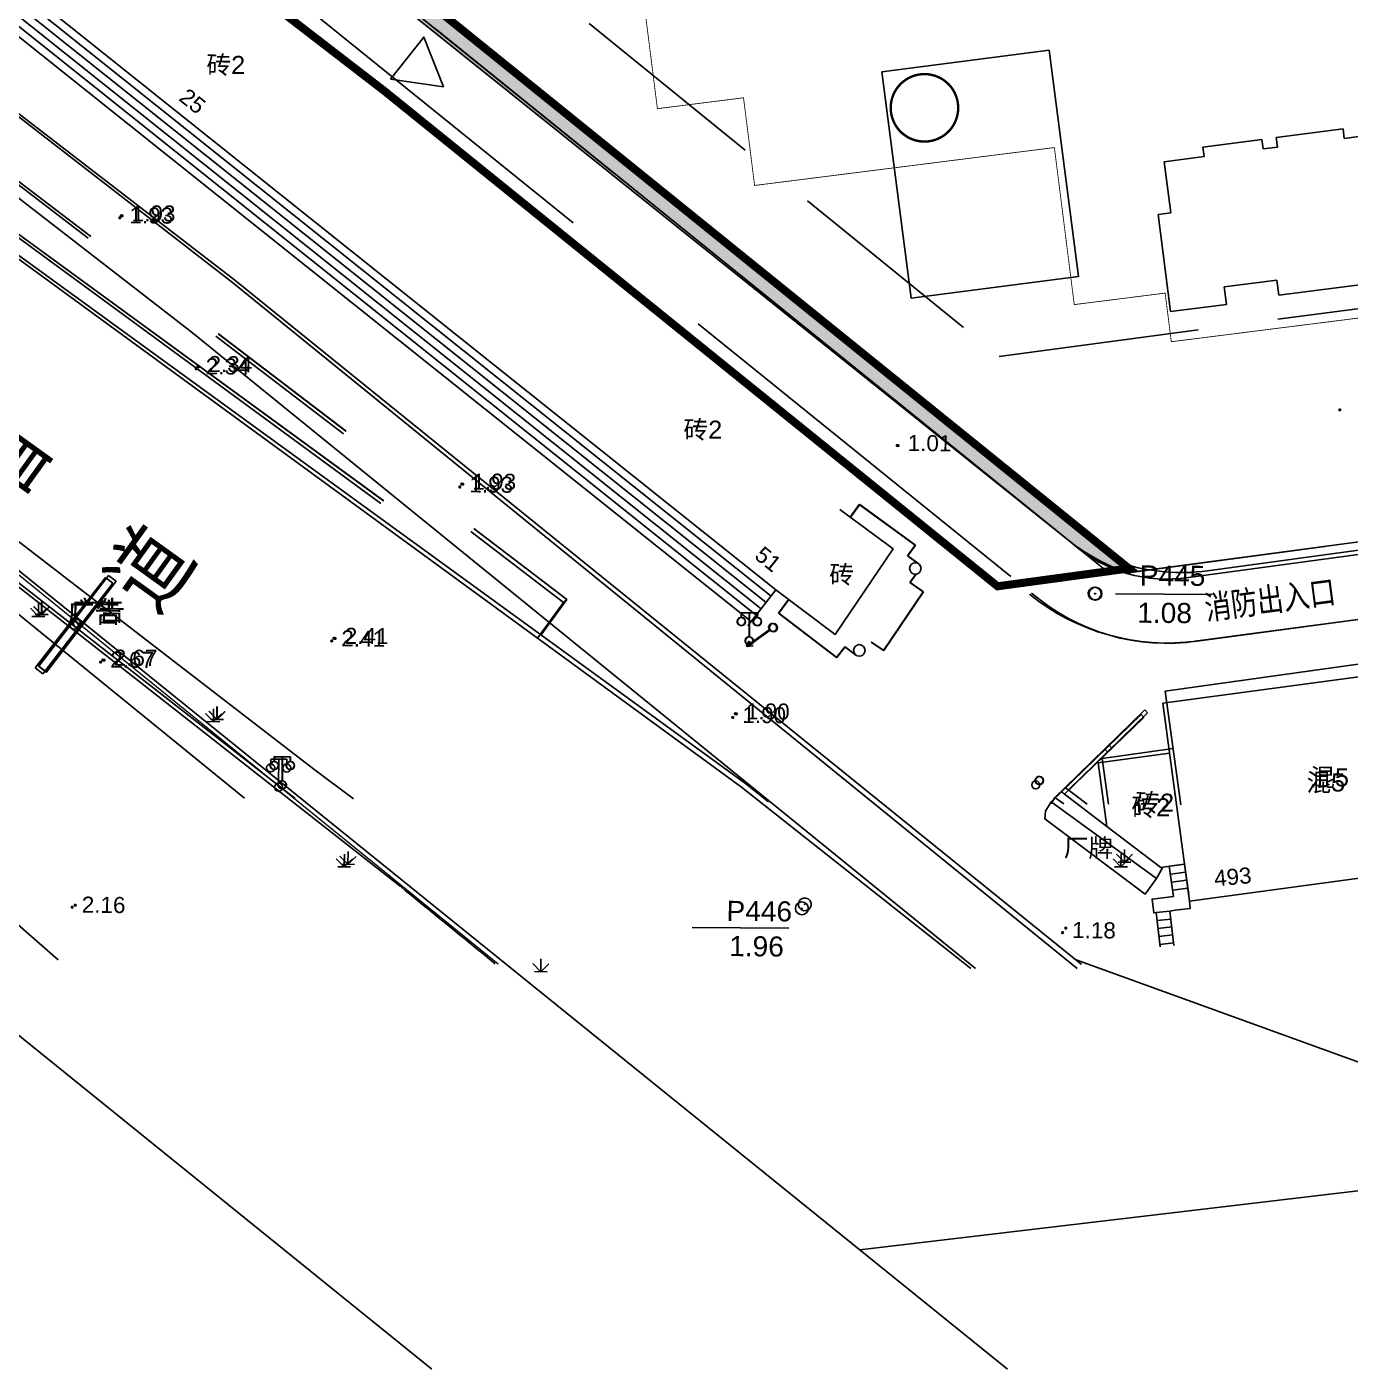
# Model space of a CAD drawing. Header units: millimetres. Extents: x 2463 to 59352, y -11079 to 11941.
# Drawn here: x 6241.7 to 6324, y 1619.9 to 1703.4 of the extents above; entities that cross this region are included whole.
import ezdxf
from ezdxf.enums import TextEntityAlignment as Align

# ---------------------------------------------------------------- set-up
doc = ezdxf.new("R2010")
doc.units = ezdxf.units.MM
doc.header["$LTSCALE"] = 10
for name, pattern in [('ACAD_ISO02W100', [15, 12, -3]), ('ACAD_ISO04W100', [30, 24, -3, 0, -3]), ('DASH', [0.35, 0.25, -0.1]), ('DASHDOT', [1, 0.5, -0.25, 0, -0.25]), ('X5', [3, 2, -1]), ('X6', [2, 1, -1])]:
    doc.linetypes.add(name, pattern=pattern)
for name, color, linetype in [('1：500地形', 8, 'Continuous'), ('DIM_IDEN', 3, 'Continuous'), ('RD-侧石线', 5, 'Continuous'), ('RD-红线', 7, 'Continuous'), ('TK', 4, 'Continuous'), ('地下车库轮廓线', 5, 'Continuous'), ('植被层', 3, 'Continuous'), ('消防道路', 30, 'Continuous'), ('用地', 7, 'Continuous'), ('路名', 7, 'Continuous'), ('道路', 4, 'Continuous')]:
    doc.layers.add(name, color=color, linetype=linetype)
doc.layers.add('RD-中线', color=7, linetype='DASHDOT', lineweight=0, true_color=0xfe0b0b)
doc.styles.add('-黑体', font='')
doc.styles.add('DIMST', font='', dxfattribs={"width": 0.8})
doc.styles.get("Standard").update_dxf_attribs({"font": 'arial.ttf'})
doc.styles.get('-黑体').set_extended_font_data('SimHei')
doc.styles.get('DIMST').set_extended_font_data('SimSun')
doc.linetypes.add('1137', pattern='A,0,-1e-09,[146,AAA.SHX,S=1,R=0,X=0,Y=0],-10', length=10.000000001)
doc.linetypes.add('FENCELINE1', pattern='A,6.35,-2.54,[133,ltypeshp.shx,S=2.54,R=0,X=-2.54,Y=0],-2.54,25.4', length=36.83)

# ---------------------------------------------------------------- blocks, each defined once
blk = doc.blocks.new('380501000')
for p, q in [((-1, 2.9), (-1, 3.5)), ((-1, 3.5), (1, 3.5)), ((0, 0.5), (0, 3.5)), ((1, 3.5), (1, 2.9))]:
    blk.add_line(p, q)
for centre in [(-1, 2.399999999999999), (1, 2.399999999999999), (0, 0)]:
    blk.add_circle(centre, 0.5)
blk = doc.blocks.new('720100000')
at = {"const_width": 0.2}
blk.add_lwpolyline([(-0.1, 0, 1), (0.1, 0, 1)], format="xyb", close=True, dxfattribs=at)
blk = doc.blocks.new('380409200')
at = {"linetype": 'Continuous'}
blk.add_circle((0, 0), 0.5, dxfattribs=at)
blk = doc.blocks.new('510201003')
at = {"linetype": 'Continuous'}
blk.add_line((0.5, 0), (4, 0), dxfattribs=at)
at = {"linetype": 'Continuous', "flags": 128}
blk.add_lwpolyline([(3.387748909760055, 0.35355), (4, 0), (3.387748909760055, -0.35355)], dxfattribs=at)
blk = doc.blocks.new('510301000')
at = {"linetype": 'Continuous'}
blk.add_circle((0, 0), 0.5, dxfattribs=at)
blk = doc.blocks.new('110103200')
blk.add_circle((0, 0), 0.8)
blk.add_point((0, 0))
blk = doc.blocks.new('820200002')
for p, q in [((-1, 1), (0, 0)), ((-0.8, 0), (0.8, 0)), ((0, 0), (0, 1.6)), ((0, 0), (1, 1))]:
    blk.add_line(p, q)

msp = doc.modelspace()

# ---------------------------------------------------------------- hatches: boundary and pattern name
at = {"layer": '植被层'}
h = msp.add_hatch(dxfattribs=at)
h.set_pattern_fill('草坪或沼泽', color=256, scale=0.5, angle=-0.148153735752361)
h.set_pattern_definition([(359.8518462642477, (-494927.7248257527, -3415132.240320678), (2.606714303710045, 2.593268312156198), [0.39, -0.078, 0.104, -0.078, 0.39, -1.56]), (359.8518462642477, (-494927.8546236282, -3415132.161984789), (2.606714303710045, 2.593268312156198), [0.26, -0.195, 0.39, -0.195, 0.26, -1.3]), (359.8518462642477, (-494926.9419374721, -3415131.124341314), (2.606714303710045, 2.593268312156198), [0.325, -0.13, 0.325, -1.82]), (359.8518462642477, (-494928.2405885269, -3415130.600981554), (2.606714303710045, 2.593268312156198), [0.13, -0.26, 0.13, -2.08]), (89.85184626424763, (-494927.9805893961, -3415130.601653854), (-2.593268312156198, 2.606714303710045), [0.234, -2.366]), (89.85184626424763, (-494927.2046258012, -3415132.163665538), (-2.593268312156198, 2.606714303710045), [0.26, -2.34]), (89.85184626424763, (-494926.5519387759, -3415131.125349763), (-2.593268312156198, 2.606714303710045), [0.26, -2.34]), (44.85184626424764, (-494926.8666941611, -3415132.19053944), (0.006722995772955593, 2.599991306398672), [0.26, -3.41695525]), (134.8518462642477, (-494927.5426919012, -3415132.188791461), (-2.599991306398672, 0.006722995772955816), [0.26, -3.41695525]), (63.28679508424764, (-494926.9446602854, -3415132.177337794), (0.006722998138063888, 2.599991305020362), [0.2599999999999998, -5.553776499999997]), (75.81560279424764, (-494927.0746262358, -3415132.164001687), (0.006722995870009397, 2.599991307543387), [0.26, -10.4600745]), (75.81560279424764, (-494926.4219392106, -3415131.125685913), (0.006722995870009397, 2.599991307543387), [0.208, -10.5120745]), (75.81560279424764, (-494927.92858957, -3415130.601788314), (0.006722995870009397, 2.599991307543387), [0.182, -10.5380745]), (103.8880897342476, (-494927.3346253666, -3415132.163329388), (0.006722971412663187, 2.599991301543218), [0.26, -10.4600745]), (103.8880897342476, (-494926.6819383414, -3415131.125013614), (0.006722971412663187, 2.599991301543218), [0.208, -10.5120745]), (103.8880897342476, (-494928.0325892223, -3415130.601519394), (0.006722971412663187, 2.599991301543218), [0.182, -10.5380745]), (116.4168974642477, (-494927.464658547, -3415132.175993195), (0.006722952192055247, 2.59999128501449), [0.2599999999999998, -5.553773499999997])])
edge = h.paths.add_edge_path()
edge.add_line((6310.238830040415, 1669.674988874589), (6267.627222779762, 1704.100416675099))
edge.add_line((6267.627222779762, 1704.100416675099), (6257.4774680071, 1711.920713875332))
edge.add_line((6257.4774680071, 1711.920713875332), (6253.737220634912, 1741.056289228965))
edge.add_line((6253.737220634912, 1741.056289228965), (6319.152114914295, 1749.487946103216))
edge.add_line((6319.152114914295, 1749.487946103216), (6317.966936390005, 1757.418873499968))
edge.add_arc((6312.649011916512, 1763.887866954674), 8.374257998342467, 282.9763319389739, 309.4223815205824, ccw=False)
edge.add_line((6314.529439297885, 1755.727463172638), (6314.821324639752, 1753.774297479429))
edge.add_line((6314.821324639752, 1753.774297479429), (6312.01530358536, 1753.354959572089))
edge.add_line((6312.01530358536, 1753.354959572089), (6312.459205710418, 1749.633535342646))
edge.add_line((6312.459205710418, 1749.633535342646), (6262.968681926404, 1743.254451786988))
edge.add_line((6262.968681926404, 1743.254451786988), (6262.617128814834, 1745.981888387241))
edge.add_line((6262.617128814834, 1745.981888387241), (6254.137503498672, 1744.705574869067))
edge.add_arc((6261.431331724832, 1739.539020644856), 8.938300327492476, 144.688302373438, 187.3893284407447)
edge.add_line((6252.567262785133, 1738.389457868767), (6255.503500039429, 1715.516916759667))
edge.add_arc((6264.430244874124, 1716.662877788656), 9.000000001317122, 187.315272747726, 232.3860630977999)
edge.add_line((6258.937204077463, 1709.533606940304), (6306.752165066924, 1671.206607143749))
edge.add_arc((6314.502315503052, 1681.68807441637), 13.03556626961917, 233.5202360409577, 248.0950434526585)
edge.add_line((6309.639162259789, 1669.593624098115), (6310.238830277611, 1669.67498839682))
edge.add_arc((6310.238829491633, 1669.674988304154), 7.914218759694485e-07, 6.724115515914121, 46.10835091058675)

# ---------------------------------------------------------------- linework, layer by layer
at = {"color": 251, "linetype": 'DASH', "ltscale": 5}
for p, q in [((6263.071109349346, 1714.617744581197), (6302.162378171082, 1682.871342955046)), ((6302.162378171082, 1682.871342955046), (6382.304978793285, 1693.537162921746)), ((6310.03553676195, 1669.392606243846), (6387.075932904876, 1679.645567522739)), ((6310.035597912532, 1669.392189805285), (6387.075994055516, 1679.645151084644))]:
    msp.add_line(p, q, dxfattribs=at)
at = {"linetype": 'FENCELINE1', "ltscale": 9e-05, "elevation": 1.249999999999999}
msp.add_lwpolyline([(6318.190066831916, 1755.741335583274), (6319.152115743231, 1749.487946209852), (6253.737220634912, 1741.056289228965), (6257.4774680071, 1711.920713875332), (6267.627222779762, 1704.100416675099), (6288.933026410088, 1686.887702774611), (6310.239119606706, 1669.675028163829), (6310.541484354968, 1669.459515958913), (6385.091630059907, 1679.395552559645)], dxfattribs=at)
msp.add_lwpolyline([(6264.297753764929, 1700.132503006031), (6267.588062232391, 1699.649729274102), (6266.361002305612, 1702.740606667363)], close=True)
at = {"layer": '1：500地形', "color": 251, "linetype": 'Continuous'}
for p, q in [((6161.292571265165, 1731.136652198509), (6264.890657051206, 1649.905526942928)), ((6310.999185890514, 1660.588271912076), (6311.17313221071, 1660.408709569258)), ((6308.755533388148, 1658.414793081005), (6308.929479767949, 1658.235230738186)), ((6312.747276846467, 1651.14302584611), (6313.697142183171, 1651.272057516389)), ((6313.003122432072, 1649.25962417096), (6312.747276846467, 1651.14302584611)), ((6312.814579859232, 1650.647576093097), (6313.764445197159, 1650.776608239748)), ((6313.697142183171, 1651.272057516389), (6313.952987828381, 1649.388655840774)), ((6312.88188287322, 1650.152126816456), (6313.831748209925, 1650.28115848627)), ((6312.949185886044, 1649.656677063444), (6313.899051222748, 1649.785708733258)), ((6311.926658051178, 1648.259829871246), (6312.781650219551, 1648.359671606106)), ((6312.176142971935, 1646.123376303707), (6311.926658051178, 1648.259829871246)), ((6312.781650219551, 1648.359671606106), (6313.031135140251, 1646.223218038102)), ((6283.072190904904, 1647.342871094012), (6289.071917468538, 1647.28558893025)), ((6311.984651621637, 1647.763204464112), (6312.83964379001, 1647.863046198507)), ((6312.042645192154, 1647.266579056513), (6312.897637360469, 1647.366420790908)), ((6312.10063870295, 1646.76995364938), (6312.955630872546, 1646.869795860612)), ((6312.158632273467, 1646.273328242247), (6313.013624443063, 1646.373170453478))]:
    msp.add_line(p, q, dxfattribs=at)
at = {"layer": '1：500地形', "color": 8, "linetype": 'Continuous'}
for p, q in [((6214.604669621303, 1726.532415942178), (6287.967374890724, 1667.951762104296)), ((6214.914873935197, 1726.924555309937), (6288.274592093165, 1668.346286702325)), ((6213.984260993459, 1725.748137207125), (6287.352940485727, 1667.162712908705)), ((6214.294465307294, 1726.140276574419), (6287.660157688168, 1667.557237507199)), ((6213.363852365614, 1724.963858471607), (6286.738506080672, 1666.373663713579)), ((6213.674056679449, 1725.355997839366), (6287.045723283112, 1666.768188311142)), ((6288.274592093165, 1668.346286702325), (6286.532482951852, 1666.109091315308)), ((6309.409347118899, 1668.094409750664), (6315.409200261203, 1668.052430332527)), ((6311.224870171836, 1660.87353057636), (6311.399273933932, 1660.694412381277)), ((6308.986768506615, 1658.694336272665), (6309.16117226871, 1658.515218077117))]:
    msp.add_line(p, q, dxfattribs=at)
at = {"layer": '1：500地形', "color": 251, "linetype": 'X6', "flags": 128}
msp.add_lwpolyline([(6273.441471395347, 1665.343125802354), (6275.060094760005, 1667.558700614032), (6208.138761180891, 1718.853937267681), (6208.988732819535, 1719.847186103352), (6177.039324525193, 1743.151168820803), (6172.313492752526, 1739.630182410945)], dxfattribs=at)
at = {"layer": '1：500地形', "color": 8, "linetype": 'X6', "flags": 128}
msp.add_lwpolyline([(6273.655150456909, 1665.532576915231), (6275.268117683738, 1667.752272867952), (6208.216171823182, 1718.876657816005), (6209.063607379359, 1719.872071522643), (6177.054865574961, 1743.094490433932), (6172.33802952603, 1739.561462215968)], dxfattribs=at)
at = {"layer": '1：500地形', "color": 8, "linetype": 'X6', "extrusion": (-0.02249646185367215, 0.003258727077910039, 0.9997416115686583), "elevation": -133.7636578708461, "flags": 128}
msp.add_lwpolyline([(-2547.712991374648, 5968.56386646647), (-2550.140993869938, 5969.84195773056), (-2591.124746850719, 5896.153436428838), (-2592.231366720903, 5896.849416264377), (-2610.625147874189, 5861.842144063919), (-2606.45240914124, 5857.680523926042)], dxfattribs=at)
at = {"layer": '1：500地形', "color": 251, "linetype": 'Continuous', "flags": 128}
for points in [[(6168.552284962296, 1741.617907199898), (6171.254064461829, 1739.487015872617), (6187.666988212588, 1727.459773466346), (6205.467134432491, 1714.611249952932), (6226.10916371082, 1699.851507217512), (6235.616960504705, 1692.976423015241), (6286.133921028379, 1656.070455074199), (6300.401804342839, 1644.784547683206)], [(6331.624073531801, 1663.893863787298), (6332.639365955753, 1656.942506703903), (6329.921859478027, 1656.545596784801), (6330.698709314021, 1651.226773947366), (6314.008498849029, 1648.980013125465), (6312.335804071483, 1661.293517788761), (6331.624073531801, 1663.893863787298)], [(6243.620610329994, 1645.326663319376), (6234.757770052618, 1653.052806257159), (6222.618833868388, 1663.487172266357)], [(6310.999185890514, 1660.588271912076), (6306.033561582824, 1655.777955159434)], [(6311.17313221071, 1660.408709569258), (6306.234905112333, 1655.624932914396)], [(6312.759507138779, 1658.17443748273), (6308.329273759186, 1657.572624079306), (6308.864622896277, 1653.62633323798), (6312.225391046524, 1651.072131871135), (6313.697142183171, 1651.272057516389)], [(6306.033561582824, 1655.777955159434), (6305.390054663849, 1655.154574596678), (6311.942863907347, 1650.389798062743), (6312.338564726613, 1651.087505289708)], [(6308.864622896277, 1653.62633323798), (6306.033561582824, 1655.777955159434)], [(6305.390054663849, 1655.154574596678), (6305.036533251552, 1654.577923506853), (6305.005865959831, 1654.08919397032), (6311.250756830939, 1649.417525812407), (6311.942863907347, 1650.389798062743)], [(6311.926658051178, 1648.259829871246), (6311.784363236542, 1648.243213294429), (6311.677521621956, 1649.098272140958), (6313.003122432072, 1649.25962417096)], [(6313.107764448303, 1648.404334499855), (6314.045137602518, 1648.509477379155), (6314.008498849029, 1648.980013125465)], [(6313.107764448303, 1648.404334499855), (6312.781650219551, 1648.359671606106)]]:
    msp.add_lwpolyline(points, dxfattribs=at)
at = {"layer": '1：500地形', "color": 8, "linetype": 'Continuous', "flags": 128}
for points in [[(6168.571764241295, 1741.539587381185), (6171.278969837616, 1739.415594241471), (6187.722516035634, 1727.430252467171), (6205.555374860794, 1714.627170255297), (6226.234982146505, 1699.920123968162), (6235.760283106212, 1693.069311853387), (6286.371209008999, 1656.292308817972), (6287.81803646256, 1655.153854131588)], [(6147.510601068296, 1741.179202565812), (6161.338806866757, 1731.03985033732), (6258.365809698445, 1655.359923732822)], [(6255.215226330243, 1655.381967548636), (6232.156755081351, 1674.140060870332), (6211.300935688343, 1690.818388287798), (6193.287415471599, 1705.099770692997), (6160.878217337218, 1730.430972041917), (6161.799396396238, 1731.648728633189), (6195.056195601677, 1706.491429361869), (6211.382288284456, 1694.012897288781), (6231.420622798296, 1678.840326316544), (6259.520749949939, 1657.17819160957), (6262.001333238413, 1655.33448691655)], [(6288.274592093165, 1668.346286702325), (6291.963295751282, 1665.575410609023), (6295.576618882218, 1670.897260001284), (6292.250306884207, 1673.34208260838)], [(6313.474479981147, 1654.974342642707), (6312.496074220837, 1662.041665100382), (6331.767347322924, 1664.728898068779), (6332.87427846945, 1657.282971098908), (6330.157793181048, 1656.879131229483), (6330.45863020883, 1654.855508942977)], [(6311.224870171836, 1660.87353057636), (6306.27153087847, 1656.050564335548)], [(6311.399273933932, 1660.694412381277), (6306.473264032948, 1655.898056217358)], [(6312.991342244235, 1658.464193496276), (6308.562658245182, 1657.851082949788), (6308.956017318853, 1655.005957155377)], [(6306.27153087847, 1656.050564335548), (6305.629616008637, 1655.425544815958), (6306.182936336643, 1655.02535968449)], [(6307.64113652686, 1655.015157035441), (6306.27153087847, 1656.050564335548)], [(6305.629616008637, 1655.425544815958), (6305.389066664766, 1655.030914184992)]]:
    msp.add_lwpolyline(points, dxfattribs=at)
at = {"layer": '1：500地形', "color": 8, "linetype": '1137', "extrusion": (-0.02249646185367215, 0.003258727077910039, 0.9997416115686583), "elevation": -133.7636578708463, "flags": 128}
msp.add_lwpolyline([(-2569.869159638751, 5928.764307074691), (-2554.578422838152, 5957.688913003111)], dxfattribs=at)
at = {"layer": '1：500地形', "color": 8, "linetype": '1137', "flags": 128}
msp.add_lwpolyline([(6237.442997566572, 1693.165540979599), (6263.876754778585, 1673.88612346666)], dxfattribs=at)
at = {"layer": '1：500地形', "color": 251, "linetype": '1137', "flags": 128}
msp.add_lwpolyline([(6237.299914924226, 1693.068360275012), (6263.684413485202, 1673.721585162804)], dxfattribs=at)
at = {"layer": '1：500地形', "color": 8, "linetype": 'X5', "extrusion": (-0.02249646185367215, 0.003258727077910039, 0.9997416115686583), "flags": 128}
for points, elevation in [([(-2557.722682088577, 5986.569122040361), (-2558.585890393291, 5987.029517321883), (-2556.587122676114, 5990.825709573529), (-2555.861730967206, 5990.443776986026), (-2555.461654280423, 5991.203629172461)], -133.7636578708428), ([(-2550.220029927495, 5988.98921211081), (-2549.823950331706, 5989.822037394886), (-2553.790000703953, 5991.734827097564), (-2554.24416708967, 5990.82536027929), (-2554.815513689327, 5991.130747482998)], -133.7636578708442), ([(-2552.106503052295, 5983.519479146841), (-2551.176331115724, 5983.010841008315), (-2548.962526484522, 5986.990082777404), (-2549.700395073074, 5987.400587339327), (-2549.290487961037, 5988.137382030621)], -133.7636578708459)]:
    msp.add_lwpolyline(points, dxfattribs=dict(at, elevation=elevation))
at = {"layer": '1：500地形', "color": 8, "linetype": 'X5', "flags": 128}
for points in [[(6292.909410056747, 1672.85764508823), (6293.488799075336, 1673.645934854989), (6296.959236270837, 1671.123591962159), (6296.477256829474, 1670.460446841904), (6297.171905339435, 1669.955570472293)], [(6294.228923840537, 1665.085546994471), (6294.996364705063, 1664.574165024218), (6297.457968498495, 1668.225031601154), (6296.62300506505, 1668.804887674172), (6297.007145919402, 1669.326552398858)], [(6289.086134006708, 1667.736673598532), (6288.449400559564, 1666.889027973992), (6292.070168851149, 1664.127627427579), (6292.582213819232, 1664.799024478887), (6293.252633715952, 1664.287724743486)]]:
    msp.add_lwpolyline(points, dxfattribs=at)
at = {"layer": '1：500地形', "color": 251, "linetype": 'X5', "flags": 128}
msp.add_lwpolyline([(6242.195794232279, 1663.482207460684), (6246.553825104815, 1669.120858369284), (6247.025388399403, 1668.756393740774), (6242.667357528089, 1663.117743309476)], close=True, dxfattribs=at)
at = {"layer": '1：500地形', "color": 8, "linetype": 'X5', "extrusion": (-0.02249646185367215, 0.003258727077910039, 0.9997416115686583), "elevation": -133.7636578708405, "flags": 128}
msp.add_lwpolyline([(-2541.313754034587, 5937.923939565931), (-2547.527845954152, 5941.412761375352), (-2547.236073960806, 5941.932449134942), (-2541.021982040764, 5938.443627325472)], close=True, dxfattribs=at)
at = {"layer": '1：500地形', "color": 8, "linetype": 'X5', "flags": 128}
msp.add_lwpolyline([(6242.414321233608, 1663.59197173955), (6246.75795640363, 1669.24171947863), (6247.230447763899, 1668.878458996658), (6242.886812593993, 1663.228711257578)], close=True, dxfattribs=at)
at = {"layer": '1：500地形', "color": 8, "linetype": 'Continuous'}
for centre in [(6296.946371479165, 1669.678557965328, 1.459999999999999), (6293.462170529559, 1664.57702696452, 1.749)]:
    msp.add_circle(centre, 0.3572134535018638, dxfattribs=at)
at = {"layer": '1：500地形', "color": 251, "linetype": 'Continuous'}
msp.add_arc((1931.81103529953, -3661.874593084789), 6854.968056137041, 50.73042877475722, 50.79469682845343, dxfattribs=at)
at = {"layer": 'DIM_IDEN', "color": 251, "const_width": 0.15}
msp.add_lwpolyline([(6299.614660773166, 1698.318949963321, 1), (6295.414852171643, 1698.359047097043, 1)], format="xyb", close=True, dxfattribs=at)
at = {"layer": 'RD-中线', "color": 0, "linetype": 'ByBlock', "ltscale": 0.09}
msp.add_line((6240.478218555947, 1669.842802483477), (6270.988067584609, 1645.065373890457), dxfattribs=at)
at = {"layer": 'RD-中线', "color": 7, "linetype": 'ACAD_ISO04W100', "lineweight": -3, "ltscale": 2, "flags": 128}
for points in [[(6095.082381622431, 1782.118154143338), (6240.673564673956, 1669.941677805391), (6302.674209238643, 1619.852182343491)], [(6516.079881622371, 1644.712316496652), (6486.623252873515, 1650.13718360372), (6293.485366759445, 1627.275725871214)]]:
    msp.add_lwpolyline(points, dxfattribs=at)
at = {"layer": 'RD-侧石线', "color": 0, "linetype": 'ByBlock', "ltscale": 0.09}
for p, q in [((6117.099369763253, 1788.808092760277), (6251.975345812478, 1684.338025817537)), ((6251.975345812478, 1684.338025817537), (6300.683087738436, 1644.781862447393))]:
    msp.add_line(p, q, dxfattribs=at)
at = {"layer": 'RD-红线', "color": 251, "linetype": 'ByBlock'}
for p, q in [((6117.147321063765, 1793.830515161977), (6254.461211167772, 1687.472128521074)), ((6254.461211167772, 1687.472128521074), (6307.014581068333, 1644.792882624437))]:
    msp.add_line(p, q, dxfattribs=at)
at = {"layer": 'RD-红线'}
msp.add_lwpolyline([(6095.082381622373, 1810.522110730764), (6254.611505617593, 1687.606597387121), (6307.273520920748, 1645.061656200682), (6306.953446319067, 1645.320240211096), (6326.525127276518, 1638.235452398547), (6329.652781660059, 1638.605668412876), (6466.937623961801, 1654.855880542547), (6469.08364808545, 1655.109902375732), (6480.10959496032, 1667.180990781524), (6480.168760211413, 1669.341186630429), (6482.717422331423, 1762.395964802598, 0.01922816686001521), (6482.553167865351, 1777.233690449391), (6478.674665673376, 1855.48969294306)], format="xyb", dxfattribs=at)
msp.add_lwpolyline([(6095.082381622547, 1753.714197555912), (6226.735623730086, 1652.276758223661), (6266.870677712754, 1619.852182343491)], dxfattribs=at)
at = {"layer": '地下车库轮廓线', "color": 251, "linetype": 'DASH', "ltscale": 5, "const_width": 0.05}
msp.add_lwpolyline([(6325.96777304201, 1685.440739624557), (6312.872108875805, 1683.784363677614), (6312.489385706986, 1686.810255756491), (6306.83439160415, 1686.09499648668), (6305.598383891136, 1695.867139884625), (6286.946983163334, 1693.508059236576), (6286.256826359635, 1698.964585898333), (6280.89955676257, 1698.286983784177), (6278.490335833254, 1717.334804419783), (6274.323534186611, 1716.807775772997), (6274.122708460231, 1718.395547264145), (6267.376457260661, 1717.542262540554), (6266.159349004827, 1727.165593391639), (6265.365595362238, 1727.065210882929), (6263.859800078413, 1738.970354627707), (6323.782384344233, 1746.549528231268), (6320.757980111493, 1770.459006519412), (6326.016350928085, 1771.124099867307)], dxfattribs=at)
at = {"layer": '植被层'}
msp.add_lwpolyline([(6310.238830040415, 1669.674988874589), (6267.627222779762, 1704.100416675099), (6257.4774680071, 1711.920713875332), (6253.737220634912, 1741.056289228965), (6319.152114914295, 1749.487946103216), (6317.966936390005, 1757.418873499968, -0.1159075715362104), (6314.529439297885, 1755.727463172638), (6314.821324639752, 1753.774297479429), (6312.01530358536, 1753.354959572089), (6312.459205710418, 1749.633535342646), (6262.968681926404, 1743.254451786988), (6262.617128814834, 1745.981888387241), (6254.137503498672, 1744.705574869067, 0.1885047243422807), (6252.567262785133, 1738.389457868767), (6255.503500039429, 1715.516916759667, 0.1992334895236228), (6258.937204077463, 1709.533606940304), (6306.752165066924, 1671.206607143749, 0.06368046449625227), (6309.639162259789, 1669.593624098115), (6310.238830277611, 1669.67498839682, 0.173568699994878)], format="xyb", close=True, dxfattribs=at)
at = {"layer": '消防道路', "color": 251, "linetype": 'DASH', "ltscale": 10}
msp.add_line((6314.474391457656, 1665.157623524201), (6389.342050157053, 1675.250897802767), dxfattribs=at)
at = {"layer": '消防道路', "linetype": 'DASH', "ltscale": 10}
for points in [[(6322.522941242993, 1785.249562749994), (6324.287631537505, 1771.291837842558, -0.4135036316503539), (6313.052191024328, 1756.767878028453), (6260.152476635851, 1749.949366046005, 0.4140634094825423), (6252.376269255214, 1739.877248869632), (6255.459841525795, 1715.857005474512, 0.1932515749096491), (6258.73075755223, 1710.002137944923), (6306.752165066924, 1671.206607143749, 0.2213805043858709), (6313.939966686974, 1669.121761480235), (6388.807625326708, 1679.215035758802)], [(6318.554532644544, 1784.747832547762), (6320.319222939057, 1770.790107640327, -0.4135036316535867), (6312.540841045296, 1760.735058538505), (6259.641126656819, 1753.916546556056, 0.4140634094798531), (6248.408827107081, 1739.367932856903), (6251.492399377605, 1715.347689461783, 0.1932515749097169), (6256.217055860239, 1706.890658585709), (6304.184104380636, 1668.139043324516, 0.2188007322960538), (6314.509310847878, 1665.16233112326), (6389.342050109381, 1675.250897750147)]]:
    msp.add_lwpolyline(points, format="xyb", dxfattribs=at)
at = {"layer": '消防道路', "color": 7, "linetype": 'ACAD_ISO02W100'}
msp.add_lwpolyline([(6294.869373412252, 1700.584667594527), (6296.687193300548, 1686.501502788049), (6307.100801073511, 1687.845665383507), (6305.282981192549, 1701.928830185794)], close=True, dxfattribs=at)
msp.add_lwpolyline([(6325.899856569218, 1687.499604270217), (6319.552526946676, 1686.680210157652), (6319.430898138819, 1687.622391897143), (6316.158056300921, 1687.199891810194), (6316.298889663276, 1686.108944532351), (6312.827693779518, 1685.660838376154), (6312.046708764656, 1691.710636919253), (6312.840124970275, 1691.813061183208), (6312.430427911955, 1694.98672599474), (6314.909878047913, 1695.30661198672), (6314.833059852275, 1695.901674139202), (6318.502585285665, 1696.375576191005), (6318.579403481244, 1695.780514038988), (6319.471996709735, 1695.895741335937), (6319.395084139573, 1696.490791310911), (6323.560638076715, 1697.028341041767), (6323.637431768731, 1696.433468723559), (6324.530024997281, 1696.548696020973)], dxfattribs=at)
at = {"layer": '消防道路', "color": 8, "linetype": 'DASH', "ltscale": 10}
msp.add_lwpolyline([(6309.84968338159, 1669.989176331908, 0.1116410067396496), (6315.122375206005, 1669.528246102744), (6389.172530903337, 1679.598601736483)], format="xyb", dxfattribs=at)
at = {"layer": '消防道路', "color": 251, "linetype": 'DASH', "ltscale": 10}
msp.add_arc((6312.643986578596, 1678.734795810078), 13.69999999998703, 231.1262799015885, 277.6780101240274, dxfattribs=at)
at = {"layer": '用地', "color": 1, "linetype": 'ACAD_ISO04W100', "ltscale": 0.02, "const_width": 0.5, "flags": 128}
msp.add_lwpolyline([(6312.073712289422, 1796.854872548842), (6259.735341947266, 1784.722715391666), (6227.866340475362, 1771.13890558377), (6209.217897702563, 1758.928784521651), (6199.35656665484, 1749.127960686927), (6263.910431284314, 1699.389772952889), (6302.064149003099, 1668.565822902956), (6310.238830040415, 1669.674988874589), (6267.627222779762, 1704.100416675099), (6257.4774680071, 1711.920713875332), (6253.737220634912, 1741.056289228965), (6319.152115743231, 1749.487946209852)], close=True, dxfattribs=at)
at = {"layer": '道路'}
for p, q in [((6263.910500116735, 1699.389719918259), (6254.997388008082, 1706.257194793672)), ((6308.87677118942, 1669.490180522558), (6267.088404690412, 1703.250162653514)), ((6302.064496283101, 1668.565870022756), (6263.910431284314, 1699.389772952889))]:
    msp.add_line(p, q, dxfattribs=at)
msp.add_arc((6261.432575883549, 1696.249334094935), 9, 51.06595159001587, 52.38606309850819, dxfattribs=at)

# ---------------------------------------------------------------- block references
at = {"layer": '1：500地形', "color": 251, "linetype": 'Continuous', "xscale": 0.4999999999999997, "yscale": 0.4999999999999997, "zscale": 0.4999999999999997, "rotation": 359.4529881682059}
for name, p in [('720100000', (6247.453095459236, 1691.493477205635, 1.929999999999998)), ('720100000', (6252.200929486631, 1682.099432249908, 2.339999999999995)), ('720100000', (6268.603424130795, 1674.746669960097, 1.929999999999998)), ('820200002', (6242.384038519844, 1666.692192575318)), ('380409200', (6244.607185156465, 1666.142370522377, 2.609999999999995)), ('720100000', (6260.637040550328, 1665.165336091426, 2.41)), ('720100000', (6246.257424881363, 1663.848140576743, 2.669999999999997)), ('820200002', (6253.278334123346, 1660.144899904151)), ('720100000', (6285.58699174211, 1660.405570627545, 1.9)), ('380501000', (6257.326532021661, 1656.062479089369)), ('380409200', (6304.440084585834, 1656.209692129754)), ('820200002', (6261.414404079698, 1651.104642338008)), ('820200002', (6309.742229744357, 1651.111750761402)), ('720100000', (6244.487328404824, 1648.595802573842, 2.16)), ('720100000', (6306.104701984064, 1647.016204364021, 1.179999999999998))]:
    msp.add_blockref(name, p, dxfattribs=at)
at = {"layer": '1：500地形', "color": 8, "linetype": 'Continuous', "extrusion": (-0.02249646185367215, 0.003258727077910039, 0.9997416115686583), "yscale": 0.5000000000001075, "zscale": 0.4999999999999977}
for name, p, xscale, rotation in [('720100000', (-2569.792306413667, 5939.03861601081, -131.8336578708434), 0.4999999999983986, 97.84143009071664), ('720100000', (-2561.191391527329, 5945.106092515094, -131.4236578708428), 0.4999999999983986, 97.84143009071664), ('720100000', (-2568.70313560015, 6015.801149529509, -132.7036578708432), 0.4999999999983986, 97.84143009071664), ('720100000', (-2562.563947580129, 5988.860907783598, -132.7536578708419), 0.4999999999983986, 97.84143009071664), ('720100000', (-2556.310143430345, 5962.405756099018, -131.8336578708413), 0.4999999999983986, 97.84143009071664), ('820200002', (-2544.516859740254, 5937.641886280036, -133.7636578708423), 0.4999999999983986, 97.84143009071664), ('380409200', (-2544.297239929403, 5939.921459190571, -131.1536578708423), 0.4999999999983986, 97.84143009071664), ('380501000', (-2549.211330303544, 5981.452357191845, -133.7636578708423), 0.4999999999983986, 97.84143009071664), ('510201003', (-2550.242351907029, 5982.818466796831, -132.2286578708452), 0.4999999998641416, 314.0255147358133), ('510301000', (-2550.242351907029, 5982.818466796831, -132.2286578708452), 0.4999999999983986, 97.84143009071664), ('720100000', (-2545.669148783591, 5955.922356836716, -131.3536578708448), 0.4999999999983986, 97.84143009071664), ('720100000', (-2542.268297014032, 5941.888734416934, -131.0936578708426), 0.4999999999983986, 97.84143009071664), ('820200002', (-2539.628908966802, 5949.374774017006, -133.7636578708418), 0.4999999999983986, 97.84143009071664), ('720100000', (-2544.600089789492, 5981.299759021008, -131.8636578708446), 0.4999999999983986, 97.84143009071664), ('380501000', (-2536.180728027255, 5953.9752210908, -133.7636578708438), 0.4999999999983986, 97.84143009071664), ('380409200', (-2543.199454356335, 6000.563266657346, -133.7636578708437), 0.4999999999983986, 97.84143009071664), ('820200002', (-2538.929546901413, 6006.55239368295, -133.7636578708453), 0.4999999999983986, 97.84143009071664), ('820200002', (-2531.872284100573, 5958.742626648686, -133.7636578708465), 0.4999999999983986, 97.84143009071664), ('720100000', (-2526.920904269662, 5942.362638726416, -131.6036578708446), 0.4999999999983986, 97.84143009071664), ('720100000', (-2534.34716058738, 6003.551253477284, -132.5836578708461), 0.4999999999983986, 97.84143009071664), ('820200002', (-2526.981601614955, 5971.583768510958, -133.7636578708437), 0.4999999999983986, 97.84143009071664)]:
    msp.add_blockref(name, p, dxfattribs=dict(at, xscale=xscale, rotation=rotation))
at = {"layer": '1：500地形', "color": 8, "linetype": 'Continuous'}
for name, p, xscale, yscale, zscale, rotation in [('720100000', (6247.600161846001, 1691.616559271124, 1.929999999999999), 0.5000000000005034, 0.5000000000005034, 0.5000000000005034, 359.5991228145418), ('720100000', (6252.371940243496, 1682.234654403646, 2.339999999999998), 0.5000000000005034, 0.5000000000005034, 0.5000000000005034, 359.5991228145418), ('720100000', (6295.871565723473, 1677.320353598689, 1.01), 0.5000000000005034, 0.5000000000005034, 0.5000000000005034, 359.5991228145418), ('720100000', (6268.793134947164, 1674.923751066794, 1.929999999999999), 0.5000000000005034, 0.5000000000005034, 0.5000000000005034, 359.5991228145418), ('820200002', (6242.594377799456, 1666.802426512242), 0.5000000000005034, 0.5000000000005034, 0.5000000000005034, 359.5991228145418), ('380409200', (6244.818919548563, 1666.25827623753, 2.609999999999998), 0.5000000000005034, 0.5000000000005034, 0.5000000000005034, 359.5991228145418), ('380501000', (6286.625312858816, 1665.167748201062), 0.5000000000005034, 0.5000000000005034, 0.5000000000005034, 359.5991228145418), ('510201003', (6288.125118426893, 1665.992274887749, 1.534999999999999), 0.4999999998632969, 0.5000000000000423, 0.5, 215.7832074596847), ('510301000', (6288.125118426893, 1665.992274887749, 1.534999999999999), 0.5000000000005034, 0.5000000000005034, 0.5000000000005034, 359.5991228145418), ('720100000', (6260.851214728, 1665.322129522339, 2.41), 0.5000000000005034, 0.5000000000005034, 0.5000000000005034, 359.5991228145418), ('720100000', (6246.475005345857, 1663.968262918648, 2.669999999999999), 0.5000000000005034, 0.5000000000005034, 0.5000000000005034, 359.5991228145418), ('820200002', (6253.505336973498, 1660.28294131009), 0.5000000000005034, 0.5000000000005034, 0.5000000000005034, 359.5991228145418), ('720100000', (6285.813224656305, 1660.626015268155, 1.9), 0.5000000000005034, 0.5000000000005034, 0.5000000000005034, 359.5991228145418), ('380501000', (6257.563934043896, 1656.210858931188), 0.5000000000005034, 0.5000000000005034, 0.5000000000005034, 359.5991228145418), ('380409200', (6304.676957917838, 1656.47823592078), 0.5000000000005034, 0.5000000000005034, 0.5000000000005034, 359.5991228145418)]:
    msp.add_blockref(name, p, dxfattribs=dict(at, xscale=xscale, yscale=yscale, zscale=zscale, rotation=rotation))
at = {"layer": '1：500地形', "color": 8, "linetype": 'Continuous', "extrusion": (-0.02249646185367215, 0.003258727077910039, 0.9997416115686583), "xscale": 0.4999999999983986, "yscale": 0.5000000000001075, "rotation": 97.84143009071664}
for p in [(-2555.203534782211, 6002.343169777095, -132.6826578708435), (-2533.478031866768, 5987.285423994375, -131.8006578708453)]:
    msp.add_blockref('110103200', p, dxfattribs=at)
at = {"layer": '1：500地形', "color": 8, "linetype": 'Continuous', "xscale": 0.5000000000005034, "yscale": 0.5000000000005034, "rotation": 359.5991228145418}
msp.add_blockref('110103200', (6308.159377714359, 1668.103155462892, 1.080999999999997), dxfattribs=at)
at = {"layer": '1：500地形', "color": 251, "linetype": 'Continuous', "xscale": 0.4999999999999997, "yscale": 0.4999999999999997, "rotation": 359.4529881682059}
msp.add_blockref('110103200', (6289.886096403325, 1648.529289259464, 1.962999999999999), dxfattribs=at)

# ---------------------------------------------------------------- texts
at = {"layer": '1：500地形', "color": 8, "linetype": 'Continuous'}
for s, height, rotation, p in [('砖2', 1.125, 359.5991228145418, (6252.843867330028, 1701.020852916763)), ('25', 1, 321.2709210683306, (6251.375575114422, 1699.242568763793)), ('1.93', 1, 359.5991228145418, (6248.198926948566, 1691.779980672878)), ('2.34', 1, 359.5991228145418, (6252.970705346002, 1682.398075804935)), ('砖2', 1.125, 359.5991228145418, (6282.52373975274, 1678.325282838085)), ('1.01', 1, 359.5991228145418, (6296.47033082598, 1677.483774999977)), ('1.93', 1, 359.5991228145418, (6269.391900049786, 1675.087172468548)), ('51', 1, 321.2709210683306, (6287.188314231958, 1670.739624174666)), ('砖', 1.125, 359.5991228145418, (6291.590472160229, 1669.306755083968)), ('P445', 1.25, 359.5991228145418, (6310.912060337405, 1669.241133625508)), ('广告', 1.25, 359.5991228145418, (6244.379197539443, 1667.067182837874)), ('1.08', 1.25, 359.5991228145418, (6310.756959828346, 1666.922708368284)), ('2.41', 1, 359.5991228145418, (6261.449979830622, 1665.485550924093)), ('2.67', 1, 359.5991228145418, (6247.07377044848, 1664.131684320868)), ('1.90', 1, 359.5991228145418, (6286.411989758928, 1660.789436669444)), ('混5', 1.125, 359.5991228145418, (6321.517723536674, 1656.688046049681)), ('砖2', 1.125, 359.5991228145418, (6310.636325933361, 1655.117681739741))]:
    msp.add_text(s, height=height, rotation=rotation, dxfattribs=at).set_placement(p, align=Align.MIDDLE_LEFT)
at = {"layer": '1：500地形', "color": 251, "linetype": 'Continuous'}
for s, height, rotation, p in [('1.93', 0.9999999999999994, 359.4529597704604, (6248.052275435273, 1691.655371018109)), ('2.34', 0.9999999999999994, 359.4529597704604, (6252.800109462727, 1682.261326062382)), ('1.93', 0.9999999999999994, 359.4529597704604, (6269.202604106833, 1674.908563773037)), ('广告', 1.249999999999999, 359.4529597704604, (6244.169527737629, 1666.952395730541)), ('2.41', 0.9999999999999994, 359.4529597704604, (6261.236220525143, 1665.327229427063)), ('2.67', 0.9999999999999994, 359.4529597704604, (6246.856604797855, 1664.010034390149)), ('1.90', 0.9999999999999994, 359.4529597704604, (6286.186171658543, 1660.56746444095)), ('混5', 1.125, 359.4529597704604, (6321.281330545522, 1656.376549058949)), ('砖2', 1.125, 359.4529597704604, (6310.395963101853, 1654.833943080046)), ('厂牌', 1.125, 359.4529597704604, (6306.183833478981, 1652.313489934784)), ('493', 0.9999999999999994, 5.21453542359848, (6315.537446137316, 1650.387490395811)), ('2.16', 0.9999999999999994, 359.4529597704604, (6245.086508380804, 1648.757696386781)), ('P446', 1.249999999999999, 359.4529597704604, (6285.200479410911, 1648.372920918633)), ('1.18', 0.9999999999999994, 359.4529597704604, (6306.703881960102, 1647.178098176495)), ('1.96', 1.249999999999999, 359.4529597704604, (6285.367559435866, 1646.181995133293))]:
    msp.add_text(s, height=height, rotation=rotation, dxfattribs=at).set_placement(p, align=Align.MIDDLE_LEFT)
at = {"layer": 'TK', "color": 251, "linetype": 'Continuous', "style": '-黑体', "width": 0.8}
msp.add_text('消防出入口', height=1.5, rotation=7.419814791949187, dxfattribs=at).set_placement((6315.055851115527, 1666.4659469378))
at = {"layer": '路名', "color": 251, "style": 'DIMST', "width": 0.8}
for s, p in [('省', (6240.810624995067, 1673.731974422821)), ('道', (6249.657661661129, 1666.686120499746))]:
    msp.add_text(s, height=4.09566575440155, rotation=54.27625493501935, dxfattribs=at).set_placement(p)

doc.saveas('drawing.dxf')
